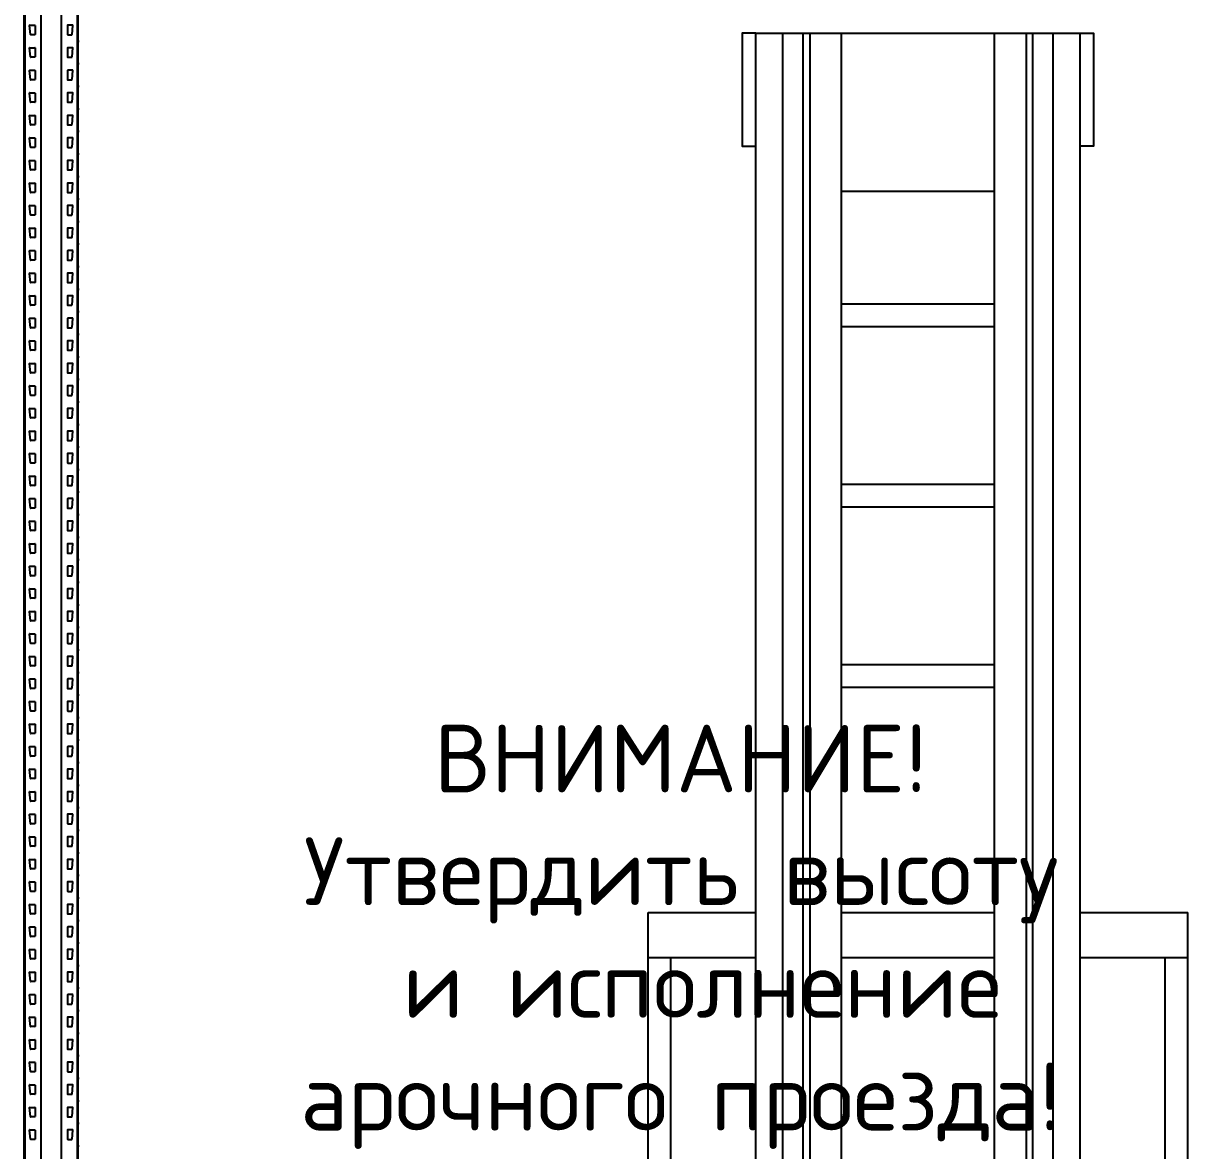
# Model space of a CAD drawing. Header units: millimetres. Extents: x 2140 to 223837, y 2113 to 170313.
# Drawn here: x 204127 to 206711, y 111384 to 113885 of the extents above; entities that cross this region are included whole.
import ezdxf

# ---------------------------------------------------------------- set-up
doc = ezdxf.new("R2010")
doc.units = ezdxf.units.MM
doc.layers.add('2.Стойка', color=7, linetype='Continuous')
doc.layers.add('Сетка def', color=7, linetype='Continuous')
doc.styles.get("Standard").update_dxf_attribs({"font": 'isocpeur.ttf'})

# ---------------------------------------------------------------- blocks, each defined once
blk = doc.blocks.new('*U491')
at = {"layer": '2.Стойка', "color": 0, "linetype": 'ByBlock'}
for p, q in [((-120, 0), (-120, 12200)), ((-118, 0), (-118, 12200)), ((-82.7, 0), (-82.7, 12200)), ((-37.3, 0), (-37.3, 12200)), ((-2, 0), (-2, 12200)), ((0, 0), (0, 12200)), ((-106.1, 4130.5), (-108, 4150.5)), ((-107.5, 4151), (-96.5, 4151)), ((-96, 4150.5), (-96, 4130.5)), ((-24, 4150.5), (-24, 4130.5)), ((-12.5, 4151), (-23.5, 4151)), ((-13.9, 4130.5), (-12, 4150.5)), ((-122, 4115), (-118, 4115)), ((-120, 4120.5), (-118, 4120.5)), ((-120, 4109.5), (-118, 4109.5)), ((-96.5, 4130), (-105.6, 4130)), ((-23.5, 4130), (-14.4, 4130)), ((0, 4120.5), (-2, 4120.5)), ((2, 4115), (-2, 4115)), ((0, 4109.5), (-2, 4109.5)), ((-106.1, 4080.5), (-108, 4100.5)), ((-107.5, 4101), (-96.5, 4101)), ((-96, 4100.5), (-96, 4080.5)), ((-24, 4100.5), (-24, 4080.5)), ((-12.5, 4101), (-23.5, 4101)), ((-13.9, 4080.5), (-12, 4100.5)), ((-122, 4065), (-118, 4065)), ((-120, 4070.5), (-118, 4070.5)), ((-120, 4059.5), (-118, 4059.5)), ((-96.5, 4080), (-105.6, 4080)), ((-23.5, 4080), (-14.4, 4080)), ((0, 4070.5), (-2, 4070.5)), ((2, 4065), (-2, 4065)), ((0, 4059.5), (-2, 4059.5)), ((-106.1, 4030.5), (-108, 4050.5)), ((-107.5, 4051), (-96.5, 4051)), ((-96, 4050.5), (-96, 4030.5)), ((-24, 4050.5), (-24, 4030.5)), ((-12.5, 4051), (-23.5, 4051)), ((-13.9, 4030.5), (-12, 4050.5)), ((-122, 4015), (-118, 4015)), ((-120, 4020.5), (-118, 4020.5)), ((-120, 4009.5), (-118, 4009.5)), ((-96.5, 4030), (-105.6, 4030)), ((-23.5, 4030), (-14.4, 4030)), ((0, 4020.5), (-2, 4020.5)), ((2, 4015), (-2, 4015)), ((0, 4009.5), (-2, 4009.5)), ((-106.1, 3980.5), (-108, 4000.5)), ((-107.5, 4001), (-96.5, 4001)), ((-96.5, 3980), (-105.6, 3980)), ((-96, 4000.5), (-96, 3980.5)), ((-24, 4000.5), (-24, 3980.5)), ((-12.5, 4001), (-23.5, 4001)), ((-23.5, 3980), (-14.4, 3980)), ((-13.9, 3980.5), (-12, 4000.5)), ((-122, 3965), (-118, 3965)), ((-120, 3970.5), (-118, 3970.5)), ((-120, 3959.5), (-118, 3959.5)), ((0, 3970.5), (-2, 3970.5)), ((2, 3965), (-2, 3965)), ((0, 3959.5), (-2, 3959.5)), ((-106.1, 3930.5), (-108, 3950.5)), ((-107.5, 3951), (-96.5, 3951)), ((-96.5, 3930), (-105.6, 3930)), ((-96, 3950.5), (-96, 3930.5)), ((-24, 3950.5), (-24, 3930.5)), ((-12.5, 3951), (-23.5, 3951)), ((-23.5, 3930), (-14.4, 3930)), ((-13.9, 3930.5), (-12, 3950.5)), ((-122, 3915), (-118, 3915)), ((-120, 3920.5), (-118, 3920.5)), ((-120, 3909.5), (-118, 3909.5)), ((0, 3920.5), (-2, 3920.5)), ((2, 3915), (-2, 3915)), ((0, 3909.5), (-2, 3909.5)), ((-106.1, 3880.5), (-108, 3900.5)), ((-107.5, 3901), (-96.5, 3901)), ((-96.5, 3880), (-105.6, 3880)), ((-96, 3900.5), (-96, 3880.5)), ((-24, 3900.5), (-24, 3880.5)), ((-12.5, 3901), (-23.5, 3901)), ((-23.5, 3880), (-14.4, 3880)), ((-13.9, 3880.5), (-12, 3900.5)), ((-122, 3865), (-118, 3865)), ((-120, 3870.5), (-118, 3870.5)), ((-120, 3859.5), (-118, 3859.5)), ((-106.1, 3830.5), (-108, 3850.5)), ((-107.5, 3851), (-96.5, 3851)), ((-96, 3850.5), (-96, 3830.5)), ((-24, 3850.5), (-24, 3830.5)), ((-12.5, 3851), (-23.5, 3851)), ((-13.9, 3830.5), (-12, 3850.5)), ((0, 3870.5), (-2, 3870.5)), ((2, 3865), (-2, 3865)), ((0, 3859.5), (-2, 3859.5)), ((-96.5, 3830), (-105.6, 3830)), ((-23.5, 3830), (-14.4, 3830)), ((-122, 3815), (-118, 3815)), ((-120, 3820.5), (-118, 3820.5)), ((-120, 3809.5), (-118, 3809.5)), ((-106.1, 3780.5), (-108, 3800.5)), ((-107.5, 3801), (-96.5, 3801)), ((-96, 3800.5), (-96, 3780.5)), ((-24, 3800.5), (-24, 3780.5)), ((-12.5, 3801), (-23.5, 3801)), ((-13.9, 3780.5), (-12, 3800.5)), ((0, 3820.5), (-2, 3820.5)), ((2, 3815), (-2, 3815)), ((0, 3809.5), (-2, 3809.5)), ((-96.5, 3780), (-105.6, 3780)), ((-23.5, 3780), (-14.4, 3780)), ((-122, 3765), (-118, 3765)), ((-120, 3770.5), (-118, 3770.5)), ((-120, 3759.5), (-118, 3759.5)), ((-106.1, 3730.5), (-108, 3750.5)), ((-107.5, 3751), (-96.5, 3751)), ((-96, 3750.5), (-96, 3730.5)), ((-24, 3750.5), (-24, 3730.5)), ((-12.5, 3751), (-23.5, 3751)), ((-13.9, 3730.5), (-12, 3750.5)), ((0, 3770.5), (-2, 3770.5)), ((2, 3765), (-2, 3765)), ((0, 3759.5), (-2, 3759.5)), ((-96.5, 3730), (-105.6, 3730)), ((-23.5, 3730), (-14.4, 3730)), ((-122, 3715), (-118, 3715)), ((-120, 3720.5), (-118, 3720.5)), ((-120, 3709.5), (-118, 3709.5)), ((-106.1, 3680.5), (-108, 3700.5)), ((-107.5, 3701), (-96.5, 3701)), ((-96, 3700.5), (-96, 3680.5)), ((-24, 3700.5), (-24, 3680.5)), ((-12.5, 3701), (-23.5, 3701)), ((-13.9, 3680.5), (-12, 3700.5)), ((0, 3720.5), (-2, 3720.5)), ((2, 3715), (-2, 3715)), ((0, 3709.5), (-2, 3709.5)), ((-120, 3670.5), (-118, 3670.5)), ((-96.5, 3680), (-105.6, 3680)), ((-23.5, 3680), (-14.4, 3680)), ((0, 3670.5), (-2, 3670.5)), ((-122, 3665), (-118, 3665)), ((-120, 3659.5), (-118, 3659.5)), ((-106.1, 3630.5), (-108, 3650.5)), ((-107.5, 3651), (-96.5, 3651)), ((-96, 3650.5), (-96, 3630.5)), ((-24, 3650.5), (-24, 3630.5)), ((-12.5, 3651), (-23.5, 3651)), ((-13.9, 3630.5), (-12, 3650.5)), ((2, 3665), (-2, 3665)), ((0, 3659.5), (-2, 3659.5)), ((-120, 3620.5), (-118, 3620.5)), ((-96.5, 3630), (-105.6, 3630)), ((-23.5, 3630), (-14.4, 3630)), ((0, 3620.5), (-2, 3620.5)), ((-122, 3615), (-118, 3615)), ((-120, 3609.5), (-118, 3609.5)), ((-106.1, 3580.5), (-108, 3600.5)), ((-107.5, 3601), (-96.5, 3601)), ((-96, 3600.5), (-96, 3580.5)), ((-24, 3600.5), (-24, 3580.5)), ((-12.5, 3601), (-23.5, 3601)), ((-13.9, 3580.5), (-12, 3600.5)), ((2, 3615), (-2, 3615)), ((0, 3609.5), (-2, 3609.5)), ((-120, 3570.5), (-118, 3570.5)), ((-96.5, 3580), (-105.6, 3580)), ((-23.5, 3580), (-14.4, 3580)), ((0, 3570.5), (-2, 3570.5)), ((-122, 3565), (-118, 3565)), ((-120, 3559.5), (-118, 3559.5)), ((-106.1, 3530.5), (-108, 3550.5)), ((-107.5, 3551), (-96.5, 3551)), ((-96, 3550.5), (-96, 3530.5)), ((-24, 3550.5), (-24, 3530.5)), ((-12.5, 3551), (-23.5, 3551)), ((-13.9, 3530.5), (-12, 3550.5)), ((2, 3565), (-2, 3565)), ((0, 3559.5), (-2, 3559.5)), ((-122, 3515), (-118, 3515)), ((-120, 3520.5), (-118, 3520.5)), ((-96.5, 3530), (-105.6, 3530)), ((-23.5, 3530), (-14.4, 3530)), ((0, 3520.5), (-2, 3520.5)), ((2, 3515), (-2, 3515)), ((-120, 3509.5), (-118, 3509.5)), ((-106.1, 3480.5), (-108, 3500.5)), ((-107.5, 3501), (-96.5, 3501)), ((-96, 3500.5), (-96, 3480.5)), ((-24, 3500.5), (-24, 3480.5)), ((-12.5, 3501), (-23.5, 3501)), ((-13.9, 3480.5), (-12, 3500.5)), ((0, 3509.5), (-2, 3509.5)), ((-122, 3465), (-118, 3465)), ((-120, 3470.5), (-118, 3470.5)), ((-96.5, 3480), (-105.6, 3480)), ((-23.5, 3480), (-14.4, 3480)), ((0, 3470.5), (-2, 3470.5)), ((2, 3465), (-2, 3465)), ((-120, 3459.5), (-118, 3459.5)), ((-106.1, 3430.5), (-108, 3450.5)), ((-107.5, 3451), (-96.5, 3451)), ((-96, 3450.5), (-96, 3430.5)), ((-24, 3450.5), (-24, 3430.5)), ((-12.5, 3451), (-23.5, 3451)), ((-13.9, 3430.5), (-12, 3450.5)), ((0, 3459.5), (-2, 3459.5)), ((-122, 3415), (-118, 3415)), ((-120, 3420.5), (-118, 3420.5)), ((-96.5, 3430), (-105.6, 3430)), ((-23.5, 3430), (-14.4, 3430)), ((0, 3420.5), (-2, 3420.5)), ((2, 3415), (-2, 3415)), ((-120, 3409.5), (-118, 3409.5)), ((-106.1, 3380.5), (-108, 3400.5)), ((-107.5, 3401), (-96.5, 3401)), ((-96, 3400.5), (-96, 3380.5)), ((-24, 3400.5), (-24, 3380.5)), ((-12.5, 3401), (-23.5, 3401)), ((-13.9, 3380.5), (-12, 3400.5)), ((0, 3409.5), (-2, 3409.5)), ((-122, 3365), (-118, 3365)), ((-120, 3370.5), (-118, 3370.5)), ((-120, 3359.5), (-118, 3359.5)), ((-96.5, 3380), (-105.6, 3380)), ((-23.5, 3380), (-14.4, 3380)), ((0, 3370.5), (-2, 3370.5)), ((2, 3365), (-2, 3365)), ((0, 3359.5), (-2, 3359.5)), ((-106.1, 3330.5), (-108, 3350.5)), ((-107.5, 3351), (-96.5, 3351)), ((-96, 3350.5), (-96, 3330.5)), ((-24, 3350.5), (-24, 3330.5)), ((-12.5, 3351), (-23.5, 3351)), ((-13.9, 3330.5), (-12, 3350.5)), ((-122, 3315), (-118, 3315)), ((-120, 3320.5), (-118, 3320.5)), ((-120, 3309.5), (-118, 3309.5)), ((-96.5, 3330), (-105.6, 3330)), ((-23.5, 3330), (-14.4, 3330)), ((0, 3320.5), (-2, 3320.5)), ((2, 3315), (-2, 3315)), ((0, 3309.5), (-2, 3309.5)), ((-106.1, 3280.5), (-108, 3300.5)), ((-107.5, 3301), (-96.5, 3301)), ((-96, 3300.5), (-96, 3280.5)), ((-24, 3300.5), (-24, 3280.5)), ((-12.5, 3301), (-23.5, 3301)), ((-13.9, 3280.5), (-12, 3300.5)), ((-122, 3265), (-118, 3265)), ((-120, 3270.5), (-118, 3270.5)), ((-120, 3259.5), (-118, 3259.5)), ((-96.5, 3280), (-105.6, 3280)), ((-23.5, 3280), (-14.4, 3280)), ((0, 3270.5), (-2, 3270.5)), ((2, 3265), (-2, 3265)), ((0, 3259.5), (-2, 3259.5)), ((-106.1, 3230.5), (-108, 3250.5)), ((-107.5, 3251), (-96.5, 3251)), ((-96.5, 3230), (-105.6, 3230)), ((-96, 3250.5), (-96, 3230.5)), ((-24, 3250.5), (-24, 3230.5)), ((-12.5, 3251), (-23.5, 3251)), ((-23.5, 3230), (-14.4, 3230)), ((-13.9, 3230.5), (-12, 3250.5)), ((-122, 3215), (-118, 3215)), ((-120, 3220.5), (-118, 3220.5)), ((-120, 3209.5), (-118, 3209.5)), ((0, 3220.5), (-2, 3220.5)), ((2, 3215), (-2, 3215)), ((0, 3209.5), (-2, 3209.5)), ((-106.1, 3180.5), (-108, 3200.5)), ((-107.5, 3201), (-96.5, 3201)), ((-96.5, 3180), (-105.6, 3180)), ((-96, 3200.5), (-96, 3180.5)), ((-24, 3200.5), (-24, 3180.5)), ((-12.5, 3201), (-23.5, 3201)), ((-23.5, 3180), (-14.4, 3180)), ((-13.9, 3180.5), (-12, 3200.5)), ((-122, 3165), (-118, 3165)), ((-120, 3170.5), (-118, 3170.5)), ((-120, 3159.5), (-118, 3159.5)), ((0, 3170.5), (-2, 3170.5)), ((2, 3165), (-2, 3165)), ((0, 3159.5), (-2, 3159.5)), ((-106.1, 3130.5), (-108, 3150.5)), ((-107.5, 3151), (-96.5, 3151)), ((-96.5, 3130), (-105.6, 3130)), ((-96, 3150.5), (-96, 3130.5)), ((-24, 3150.5), (-24, 3130.5)), ((-12.5, 3151), (-23.5, 3151)), ((-23.5, 3130), (-14.4, 3130)), ((-13.9, 3130.5), (-12, 3150.5)), ((-122, 3115), (-118, 3115)), ((-120, 3120.5), (-118, 3120.5)), ((-120, 3109.5), (-118, 3109.5)), ((-107.5, 3101), (-96.5, 3101)), ((-12.5, 3101), (-23.5, 3101)), ((0, 3120.5), (-2, 3120.5)), ((2, 3115), (-2, 3115)), ((0, 3109.5), (-2, 3109.5)), ((-106.1, 3080.5), (-108, 3100.5)), ((-96.5, 3080), (-105.6, 3080)), ((-96, 3100.5), (-96, 3080.5)), ((-24, 3100.5), (-24, 3080.5)), ((-23.5, 3080), (-14.4, 3080)), ((-13.9, 3080.5), (-12, 3100.5)), ((-122, 3065), (-118, 3065)), ((-120, 3070.5), (-118, 3070.5)), ((-120, 3059.5), (-118, 3059.5)), ((-106.1, 3030.5), (-108, 3050.5)), ((-107.5, 3051), (-96.5, 3051)), ((-96, 3050.5), (-96, 3030.5)), ((-24, 3050.5), (-24, 3030.5)), ((-12.5, 3051), (-23.5, 3051)), ((-13.9, 3030.5), (-12, 3050.5)), ((0, 3070.5), (-2, 3070.5)), ((2, 3065), (-2, 3065)), ((0, 3059.5), (-2, 3059.5)), ((-96.5, 3030), (-105.6, 3030)), ((-23.5, 3030), (-14.4, 3030)), ((-122, 3015), (-118, 3015)), ((-120, 3020.5), (-118, 3020.5)), ((-120, 3009.5), (-118, 3009.5)), ((-106.1, 2980.5), (-108, 3000.5)), ((-107.5, 3001), (-96.5, 3001)), ((-96, 3000.5), (-96, 2980.5)), ((-24, 3000.5), (-24, 2980.5)), ((-12.5, 3001), (-23.5, 3001)), ((-13.9, 2980.5), (-12, 3000.5)), ((0, 3020.5), (-2, 3020.5)), ((2, 3015), (-2, 3015)), ((0, 3009.5), (-2, 3009.5)), ((-96.5, 2980), (-105.6, 2980)), ((-23.5, 2980), (-14.4, 2980)), ((-122, 2965), (-118, 2965)), ((-120, 2970.5), (-118, 2970.5)), ((-120, 2959.5), (-118, 2959.5)), ((-106.1, 2930.5), (-108, 2950.5)), ((-107.5, 2951), (-96.5, 2951)), ((-96, 2950.5), (-96, 2930.5)), ((-24, 2950.5), (-24, 2930.5)), ((-12.5, 2951), (-23.5, 2951)), ((-13.9, 2930.5), (-12, 2950.5)), ((0, 2970.5), (-2, 2970.5)), ((2, 2965), (-2, 2965)), ((0, 2959.5), (-2, 2959.5)), ((-120, 2920.5), (-118, 2920.5)), ((-96.5, 2930), (-105.6, 2930)), ((-23.5, 2930), (-14.4, 2930)), ((0, 2920.5), (-2, 2920.5)), ((-122, 2915), (-118, 2915)), ((-120, 2909.5), (-118, 2909.5)), ((-106.1, 2880.5), (-108, 2900.5)), ((-107.5, 2901), (-96.5, 2901)), ((-96, 2900.5), (-96, 2880.5)), ((-24, 2900.5), (-24, 2880.5)), ((-12.5, 2901), (-23.5, 2901)), ((-13.9, 2880.5), (-12, 2900.5)), ((2, 2915), (-2, 2915)), ((0, 2909.5), (-2, 2909.5)), ((-120, 2870.5), (-118, 2870.5)), ((-96.5, 2880), (-105.6, 2880)), ((-23.5, 2880), (-14.4, 2880)), ((0, 2870.5), (-2, 2870.5)), ((-122, 2865), (-118, 2865)), ((-120, 2859.5), (-118, 2859.5)), ((-106.1, 2830.5), (-108, 2850.5)), ((-107.5, 2851), (-96.5, 2851)), ((-96, 2850.5), (-96, 2830.5)), ((-24, 2850.5), (-24, 2830.5)), ((-12.5, 2851), (-23.5, 2851)), ((-13.9, 2830.5), (-12, 2850.5)), ((2, 2865), (-2, 2865)), ((0, 2859.5), (-2, 2859.5)), ((-120, 2820.5), (-118, 2820.5)), ((-96.5, 2830), (-105.6, 2830)), ((-23.5, 2830), (-14.4, 2830)), ((0, 2820.5), (-2, 2820.5)), ((-122, 2815), (-118, 2815)), ((-120, 2809.5), (-118, 2809.5)), ((-106.1, 2780.5), (-108, 2800.5)), ((-107.5, 2801), (-96.5, 2801)), ((-96, 2800.5), (-96, 2780.5)), ((-24, 2800.5), (-24, 2780.5)), ((-12.5, 2801), (-23.5, 2801)), ((-13.9, 2780.5), (-12, 2800.5)), ((2, 2815), (-2, 2815)), ((0, 2809.5), (-2, 2809.5)), ((-122, 2765), (-118, 2765)), ((-120, 2770.5), (-118, 2770.5)), ((-96.5, 2780), (-105.6, 2780)), ((-23.5, 2780), (-14.4, 2780)), ((0, 2770.5), (-2, 2770.5)), ((2, 2765), (-2, 2765)), ((-120, 2759.5), (-118, 2759.5)), ((-106.1, 2730.5), (-108, 2750.5)), ((-107.5, 2751), (-96.5, 2751)), ((-96, 2750.5), (-96, 2730.5)), ((-24, 2750.5), (-24, 2730.5)), ((-12.5, 2751), (-23.5, 2751)), ((-13.9, 2730.5), (-12, 2750.5)), ((0, 2759.5), (-2, 2759.5)), ((-122, 2715), (-118, 2715)), ((-120, 2720.5), (-118, 2720.5)), ((-96.5, 2730), (-105.6, 2730)), ((-23.5, 2730), (-14.4, 2730)), ((0, 2720.5), (-2, 2720.5)), ((2, 2715), (-2, 2715)), ((-120, 2709.5), (-118, 2709.5)), ((-106.1, 2680.5), (-108, 2700.5)), ((-107.5, 2701), (-96.5, 2701)), ((-96, 2700.5), (-96, 2680.5)), ((-24, 2700.5), (-24, 2680.5)), ((-12.5, 2701), (-23.5, 2701)), ((-13.9, 2680.5), (-12, 2700.5)), ((0, 2709.5), (-2, 2709.5)), ((-122, 2665), (-118, 2665)), ((-120, 2670.5), (-118, 2670.5)), ((-96.5, 2680), (-105.6, 2680)), ((-23.5, 2680), (-14.4, 2680)), ((0, 2670.5), (-2, 2670.5)), ((2, 2665), (-2, 2665)), ((-120, 2659.5), (-118, 2659.5)), ((-106.1, 2630.5), (-108, 2650.5)), ((-107.5, 2651), (-96.5, 2651)), ((-96, 2650.5), (-96, 2630.5)), ((-24, 2650.5), (-24, 2630.5)), ((-12.5, 2651), (-23.5, 2651)), ((-13.9, 2630.5), (-12, 2650.5)), ((0, 2659.5), (-2, 2659.5)), ((-122, 2615), (-118, 2615)), ((-120, 2620.5), (-118, 2620.5)), ((-96.5, 2630), (-105.6, 2630)), ((-23.5, 2630), (-14.4, 2630)), ((0, 2620.5), (-2, 2620.5)), ((2, 2615), (-2, 2615)), ((-120, 2609.5), (-118, 2609.5)), ((-106.1, 2580.5), (-108, 2600.5)), ((-107.5, 2601), (-96.5, 2601)), ((-96, 2600.5), (-96, 2580.5)), ((-24, 2600.5), (-24, 2580.5)), ((-12.5, 2601), (-23.5, 2601)), ((-13.9, 2580.5), (-12, 2600.5)), ((0, 2609.5), (-2, 2609.5)), ((-122, 2565), (-118, 2565)), ((-120, 2570.5), (-118, 2570.5)), ((-120, 2559.5), (-118, 2559.5)), ((-96.5, 2580), (-105.6, 2580)), ((-23.5, 2580), (-14.4, 2580)), ((0, 2570.5), (-2, 2570.5)), ((2, 2565), (-2, 2565)), ((0, 2559.5), (-2, 2559.5)), ((-106.1, 2530.5), (-108, 2550.5)), ((-107.5, 2551), (-96.5, 2551)), ((-96, 2550.5), (-96, 2530.5)), ((-24, 2550.5), (-24, 2530.5)), ((-12.5, 2551), (-23.5, 2551)), ((-13.9, 2530.5), (-12, 2550.5)), ((-122, 2515), (-118, 2515)), ((-120, 2520.5), (-118, 2520.5)), ((-120, 2509.5), (-118, 2509.5)), ((-96.5, 2530), (-105.6, 2530)), ((-23.5, 2530), (-14.4, 2530)), ((0, 2520.5), (-2, 2520.5)), ((2, 2515), (-2, 2515)), ((0, 2509.5), (-2, 2509.5)), ((-106.1, 2480.5), (-108, 2500.5)), ((-107.5, 2501), (-96.5, 2501)), ((-96, 2500.5), (-96, 2480.5)), ((-24, 2500.5), (-24, 2480.5)), ((-12.5, 2501), (-23.5, 2501)), ((-13.9, 2480.5), (-12, 2500.5)), ((-122, 2465), (-118, 2465)), ((-120, 2470.5), (-118, 2470.5)), ((-120, 2459.5), (-118, 2459.5)), ((-96.5, 2480), (-105.6, 2480)), ((-23.5, 2480), (-14.4, 2480)), ((0, 2470.5), (-2, 2470.5)), ((2, 2465), (-2, 2465)), ((0, 2459.5), (-2, 2459.5)), ((-106.1, 2430.5), (-108, 2450.5)), ((-107.5, 2451), (-96.5, 2451)), ((-96.5, 2430), (-105.6, 2430)), ((-96, 2450.5), (-96, 2430.5)), ((-24, 2450.5), (-24, 2430.5)), ((-12.5, 2451), (-23.5, 2451)), ((-23.5, 2430), (-14.4, 2430)), ((-13.9, 2430.5), (-12, 2450.5)), ((-122, 2415), (-118, 2415)), ((-120, 2420.5), (-118, 2420.5)), ((-120, 2409.5), (-118, 2409.5)), ((0, 2420.5), (-2, 2420.5)), ((2, 2415), (-2, 2415)), ((0, 2409.5), (-2, 2409.5)), ((-106.1, 2380.5), (-108, 2400.5)), ((-107.5, 2401), (-96.5, 2401)), ((-96.5, 2380), (-105.6, 2380)), ((-96, 2400.5), (-96, 2380.5)), ((-24, 2400.5), (-24, 2380.5)), ((-12.5, 2401), (-23.5, 2401)), ((-23.5, 2380), (-14.4, 2380)), ((-13.9, 2380.5), (-12, 2400.5)), ((-122, 2365), (-118, 2365)), ((-120, 2370.5), (-118, 2370.5)), ((-120, 2359.5), (-118, 2359.5)), ((0, 2370.5), (-2, 2370.5)), ((2, 2365), (-2, 2365)), ((0, 2359.5), (-2, 2359.5)), ((-106.1, 2330.5), (-108, 2350.5)), ((-107.5, 2351), (-96.5, 2351)), ((-96.5, 2330), (-105.6, 2330)), ((-96, 2350.5), (-96, 2330.5)), ((-24, 2350.5), (-24, 2330.5)), ((-12.5, 2351), (-23.5, 2351)), ((-23.5, 2330), (-14.4, 2330)), ((-13.9, 2330.5), (-12, 2350.5)), ((-122, 2315), (-118, 2315)), ((-120, 2320.5), (-118, 2320.5)), ((-120, 2309.5), (-118, 2309.5)), ((-106.1, 2280.5), (-108, 2300.5)), ((-107.5, 2301), (-96.5, 2301)), ((-96, 2300.5), (-96, 2280.5)), ((-24, 2300.5), (-24, 2280.5)), ((-12.5, 2301), (-23.5, 2301)), ((-13.9, 2280.5), (-12, 2300.5)), ((0, 2320.5), (-2, 2320.5)), ((2, 2315), (-2, 2315)), ((0, 2309.5), (-2, 2309.5)), ((-96.5, 2280), (-105.6, 2280)), ((-23.5, 2280), (-14.4, 2280)), ((-122, 2265), (-118, 2265)), ((-120, 2270.5), (-118, 2270.5)), ((-120, 2259.5), (-118, 2259.5)), ((-106.1, 2230.5), (-108, 2250.5)), ((-107.5, 2251), (-96.5, 2251)), ((-96, 2250.5), (-96, 2230.5)), ((-24, 2250.5), (-24, 2230.5)), ((-12.5, 2251), (-23.5, 2251)), ((-13.9, 2230.5), (-12, 2250.5)), ((0, 2270.5), (-2, 2270.5)), ((2, 2265), (-2, 2265)), ((0, 2259.5), (-2, 2259.5)), ((-96.5, 2230), (-105.6, 2230)), ((-23.5, 2230), (-14.4, 2230)), ((-122, 2215), (-118, 2215)), ((-120, 2220.5), (-118, 2220.5)), ((-120, 2209.5), (-118, 2209.5)), ((-106.1, 2180.5), (-108, 2200.5)), ((-107.5, 2201), (-96.5, 2201)), ((-96, 2200.5), (-96, 2180.5)), ((-24, 2200.5), (-24, 2180.5)), ((-12.5, 2201), (-23.5, 2201)), ((-13.9, 2180.5), (-12, 2200.5)), ((0, 2220.5), (-2, 2220.5)), ((2, 2215), (-2, 2215)), ((0, 2209.5), (-2, 2209.5)), ((-120, 2170.5), (-118, 2170.5)), ((-96.5, 2180), (-105.6, 2180)), ((-23.5, 2180), (-14.4, 2180)), ((0, 2170.5), (-2, 2170.5)), ((-122, 2165), (-118, 2165)), ((-120, 2159.5), (-118, 2159.5)), ((-106.1, 2130.5), (-108, 2150.5)), ((-107.5, 2151), (-96.5, 2151)), ((-96, 2150.5), (-96, 2130.5)), ((-24, 2150.5), (-24, 2130.5)), ((-12.5, 2151), (-23.5, 2151)), ((-13.9, 2130.5), (-12, 2150.5)), ((2, 2165), (-2, 2165)), ((0, 2159.5), (-2, 2159.5)), ((-120, 2120.5), (-118, 2120.5)), ((-96.5, 2130), (-105.6, 2130)), ((-23.5, 2130), (-14.4, 2130)), ((0, 2120.5), (-2, 2120.5)), ((-122, 2115), (-118, 2115)), ((-120, 2109.5), (-118, 2109.5)), ((-106.1, 2080.5), (-108, 2100.5)), ((-107.5, 2101), (-96.5, 2101)), ((-96, 2100.5), (-96, 2080.5)), ((-24, 2100.5), (-24, 2080.5)), ((-12.5, 2101), (-23.5, 2101)), ((-13.9, 2080.5), (-12, 2100.5)), ((2, 2115), (-2, 2115)), ((0, 2109.5), (-2, 2109.5)), ((-120, 2070.5), (-118, 2070.5)), ((-96.5, 2080), (-105.6, 2080)), ((-23.5, 2080), (-14.4, 2080)), ((0, 2070.5), (-2, 2070.5)), ((-122, 2065), (-118, 2065)), ((-120, 2059.5), (-118, 2059.5)), ((-106.1, 2030.5), (-108, 2050.5)), ((-107.5, 2051), (-96.5, 2051)), ((-96, 2050.5), (-96, 2030.5)), ((-24, 2050.5), (-24, 2030.5)), ((-12.5, 2051), (-23.5, 2051)), ((-13.9, 2030.5), (-12, 2050.5)), ((2, 2065), (-2, 2065)), ((0, 2059.5), (-2, 2059.5)), ((-120, 2020.5), (-118, 2020.5)), ((-96.5, 2030), (-105.6, 2030)), ((-23.5, 2030), (-14.4, 2030)), ((0, 2020.5), (-2, 2020.5)), ((-122, 2015), (-118, 2015)), ((-120, 2009.5), (-118, 2009.5)), ((-106.1, 1980.5), (-108, 2000.5)), ((-107.5, 2001), (-96.5, 2001)), ((-96, 2000.5), (-96, 1980.5)), ((-24, 2000.5), (-24, 1980.5)), ((-12.5, 2001), (-23.5, 2001)), ((-13.9, 1980.5), (-12, 2000.5)), ((2, 2015), (-2, 2015)), ((0, 2009.5), (-2, 2009.5)), ((-122, 1965), (-118, 1965)), ((-120, 1970.5), (-118, 1970.5)), ((-96.5, 1980), (-105.6, 1980)), ((-23.5, 1980), (-14.4, 1980)), ((0, 1970.5), (-2, 1970.5)), ((2, 1965), (-2, 1965)), ((-120, 1959.5), (-118, 1959.5)), ((-106.1, 1930.5), (-108, 1950.5)), ((-107.5, 1951), (-96.5, 1951)), ((-96, 1950.5), (-96, 1930.5)), ((-24, 1950.5), (-24, 1930.5)), ((-12.5, 1951), (-23.5, 1951)), ((-13.9, 1930.5), (-12, 1950.5)), ((0, 1959.5), (-2, 1959.5)), ((-122, 1915), (-118, 1915)), ((-120, 1920.5), (-118, 1920.5)), ((-96.5, 1930), (-105.6, 1930)), ((-23.5, 1930), (-14.4, 1930)), ((0, 1920.5), (-2, 1920.5)), ((2, 1915), (-2, 1915)), ((-120, 1909.5), (-118, 1909.5)), ((-106.1, 1880.5), (-108, 1900.5)), ((-107.5, 1901), (-96.5, 1901)), ((-96, 1900.5), (-96, 1880.5)), ((-24, 1900.5), (-24, 1880.5)), ((-12.5, 1901), (-23.5, 1901)), ((-13.9, 1880.5), (-12, 1900.5)), ((0, 1909.5), (-2, 1909.5)), ((-122, 1865), (-118, 1865)), ((-120, 1870.5), (-118, 1870.5)), ((-96.5, 1880), (-105.6, 1880)), ((-23.5, 1880), (-14.4, 1880)), ((0, 1870.5), (-2, 1870.5)), ((2, 1865), (-2, 1865)), ((-120, 1859.5), (-118, 1859.5)), ((-106.1, 1830.5), (-108, 1850.5)), ((-107.5, 1851), (-96.5, 1851)), ((-96, 1850.5), (-96, 1830.5)), ((-24, 1850.5), (-24, 1830.5)), ((-12.5, 1851), (-23.5, 1851)), ((-13.9, 1830.5), (-12, 1850.5)), ((0, 1859.5), (-2, 1859.5)), ((-122, 1815), (-118, 1815)), ((-120, 1820.5), (-118, 1820.5)), ((-120, 1809.5), (-118, 1809.5)), ((-96.5, 1830), (-105.6, 1830)), ((-23.5, 1830), (-14.4, 1830)), ((0, 1820.5), (-2, 1820.5)), ((2, 1815), (-2, 1815)), ((0, 1809.5), (-2, 1809.5)), ((-106.1, 1780.5), (-108, 1800.5)), ((-107.5, 1801), (-96.5, 1801)), ((-96, 1800.5), (-96, 1780.5)), ((-24, 1800.5), (-24, 1780.5)), ((-12.5, 1801), (-23.5, 1801)), ((-13.9, 1780.5), (-12, 1800.5)), ((-122, 1765), (-118, 1765)), ((-120, 1770.5), (-118, 1770.5)), ((-120, 1759.5), (-118, 1759.5)), ((-96.5, 1780), (-105.6, 1780)), ((-23.5, 1780), (-14.4, 1780)), ((0, 1770.5), (-2, 1770.5)), ((2, 1765), (-2, 1765)), ((0, 1759.5), (-2, 1759.5)), ((-106.1, 1730.5), (-108, 1750.5)), ((-107.5, 1751), (-96.5, 1751)), ((-96, 1750.5), (-96, 1730.5)), ((-24, 1750.5), (-24, 1730.5)), ((-12.5, 1751), (-23.5, 1751)), ((-13.9, 1730.5), (-12, 1750.5)), ((-122, 1715), (-118, 1715)), ((-120, 1720.5), (-118, 1720.5)), ((-120, 1709.5), (-118, 1709.5)), ((-96.5, 1730), (-105.6, 1730)), ((-23.5, 1730), (-14.4, 1730)), ((0, 1720.5), (-2, 1720.5)), ((2, 1715), (-2, 1715)), ((0, 1709.5), (-2, 1709.5)), ((-106.1, 1680.5), (-108, 1700.5)), ((-107.5, 1701), (-96.5, 1701)), ((-96.5, 1680), (-105.6, 1680)), ((-96, 1700.5), (-96, 1680.5)), ((-24, 1700.5), (-24, 1680.5)), ((-12.5, 1701), (-23.5, 1701)), ((-23.5, 1680), (-14.4, 1680)), ((-13.9, 1680.5), (-12, 1700.5)), ((-122, 1665), (-118, 1665)), ((-120, 1670.5), (-118, 1670.5)), ((-120, 1659.5), (-118, 1659.5)), ((0, 1670.5), (-2, 1670.5)), ((2, 1665), (-2, 1665)), ((0, 1659.5), (-2, 1659.5))]:
    blk.add_line(p, q, dxfattribs=at)
for centre, start, end in [((-107.5, 4150.5), 90, 185.4403), ((-96.5, 4150.5), 0, 90), ((-23.5, 4150.5), 90, 180), ((-12.5, 4150.5), 354.5597, 90), ((-105.6, 4130.5), 185.4403, 270), ((-96.5, 4130.5), 270, 0), ((-23.5, 4130.5), 180, 270), ((-14.4, 4130.5), 270, 354.5597), ((-107.5, 4100.5), 90, 185.4403), ((-96.5, 4100.5), 0, 90), ((-23.5, 4100.5), 90, 180), ((-12.5, 4100.5), 354.5597, 90), ((-105.6, 4080.5), 185.4403, 270), ((-96.5, 4080.5), 270, 0), ((-23.5, 4080.5), 180, 270), ((-14.4, 4080.5), 270, 354.5597), ((-107.5, 4050.5), 90, 185.4403), ((-96.5, 4050.5), 0, 90), ((-23.5, 4050.5), 90, 180), ((-12.5, 4050.5), 354.5597, 90), ((-105.6, 4030.5), 185.4403, 270), ((-96.5, 4030.5), 270, 0), ((-23.5, 4030.5), 180, 270), ((-14.4, 4030.5), 270, 354.5597), ((-107.5, 4000.5), 90, 185.4403), ((-105.6, 3980.5), 185.4403, 270), ((-96.5, 4000.5), 0, 90), ((-96.5, 3980.5), 270, 0), ((-23.5, 4000.5), 90, 180), ((-23.5, 3980.5), 180, 270), ((-14.4, 3980.5), 270, 354.5597), ((-12.5, 4000.5), 354.5597, 90), ((-107.5, 3950.5), 90, 185.4403), ((-105.6, 3930.5), 185.4403, 270), ((-96.5, 3950.5), 0, 90), ((-96.5, 3930.5), 270, 0), ((-23.5, 3950.5), 90, 180), ((-23.5, 3930.5), 180, 270), ((-14.4, 3930.5), 270, 354.5597), ((-12.5, 3950.5), 354.5597, 90), ((-107.5, 3900.5), 90, 185.4403), ((-105.6, 3880.5), 185.4403, 270), ((-96.5, 3900.5), 0, 90), ((-96.5, 3880.5), 270, 0), ((-23.5, 3900.5), 90, 180), ((-23.5, 3880.5), 180, 270), ((-14.4, 3880.5), 270, 354.5597), ((-12.5, 3900.5), 354.5597, 90), ((-107.5, 3850.5), 90, 185.4403), ((-96.5, 3850.5), 0, 90), ((-23.5, 3850.5), 90, 180), ((-12.5, 3850.5), 354.5597, 90), ((-105.6, 3830.5), 185.4403, 270), ((-96.5, 3830.5), 270, 0), ((-23.5, 3830.5), 180, 270), ((-14.4, 3830.5), 270, 354.5597), ((-107.5, 3800.5), 90, 185.4403), ((-96.5, 3800.5), 0, 90), ((-23.5, 3800.5), 90, 180), ((-12.5, 3800.5), 354.5597, 90), ((-105.6, 3780.5), 185.4403, 270), ((-96.5, 3780.5), 270, 0), ((-23.5, 3780.5), 180, 270), ((-14.4, 3780.5), 270, 354.5597), ((-107.5, 3750.5), 90, 185.4403), ((-96.5, 3750.5), 0, 90), ((-23.5, 3750.5), 90, 180), ((-12.5, 3750.5), 354.5597, 90), ((-105.6, 3730.5), 185.4403, 270), ((-96.5, 3730.5), 270, 0), ((-23.5, 3730.5), 180, 270), ((-14.4, 3730.5), 270, 354.5597), ((-107.5, 3700.5), 90, 185.4403), ((-96.5, 3700.5), 0, 90), ((-23.5, 3700.5), 90, 180), ((-12.5, 3700.5), 354.5597, 90), ((-105.6, 3680.5), 185.4403, 270), ((-96.5, 3680.5), 270, 0), ((-23.5, 3680.5), 180, 270), ((-14.4, 3680.5), 270, 354.5597), ((-107.5, 3650.5), 90, 185.4403), ((-96.5, 3650.5), 0, 90), ((-23.5, 3650.5), 90, 180), ((-12.5, 3650.5), 354.5597, 90), ((-105.6, 3630.5), 185.4403, 270), ((-96.5, 3630.5), 270, 0), ((-23.5, 3630.5), 180, 270), ((-14.4, 3630.5), 270, 354.5597), ((-107.5, 3600.5), 90, 185.4403), ((-96.5, 3600.5), 0, 90), ((-23.5, 3600.5), 90, 180), ((-12.5, 3600.5), 354.5597, 90), ((-105.6, 3580.5), 185.4403, 270), ((-96.5, 3580.5), 270, 0), ((-23.5, 3580.5), 180, 270), ((-14.4, 3580.5), 270, 354.5597), ((-107.5, 3550.5), 90, 185.4403), ((-96.5, 3550.5), 0, 90), ((-23.5, 3550.5), 90, 180), ((-12.5, 3550.5), 354.5597, 90), ((-105.6, 3530.5), 185.4403, 270), ((-96.5, 3530.5), 270, 0), ((-23.5, 3530.5), 180, 270), ((-14.4, 3530.5), 270, 354.5597), ((-107.5, 3500.5), 90, 185.4403), ((-96.5, 3500.5), 0, 90), ((-23.5, 3500.5), 90, 180), ((-12.5, 3500.5), 354.5597, 90), ((-105.6, 3480.5), 185.4403, 270), ((-96.5, 3480.5), 270, 0), ((-23.5, 3480.5), 180, 270), ((-14.4, 3480.5), 270, 354.5597), ((-107.5, 3450.5), 90, 185.4403), ((-96.5, 3450.5), 0, 90), ((-23.5, 3450.5), 90, 180), ((-12.5, 3450.5), 354.5597, 90), ((-105.6, 3430.5), 185.4403, 270), ((-96.5, 3430.5), 270, 0), ((-23.5, 3430.5), 180, 270), ((-14.4, 3430.5), 270, 354.5597), ((-107.5, 3400.5), 90, 185.4403), ((-96.5, 3400.5), 0, 90), ((-23.5, 3400.5), 90, 180), ((-12.5, 3400.5), 354.5597, 90), ((-105.6, 3380.5), 185.4403, 270), ((-96.5, 3380.5), 270, 0), ((-23.5, 3380.5), 180, 270), ((-14.4, 3380.5), 270, 354.5597), ((-107.5, 3350.5), 90, 185.4403), ((-96.5, 3350.5), 0, 90), ((-23.5, 3350.5), 90, 180), ((-12.5, 3350.5), 354.5597, 90), ((-105.6, 3330.5), 185.4403, 270), ((-96.5, 3330.5), 270, 0), ((-23.5, 3330.5), 180, 270), ((-14.4, 3330.5), 270, 354.5597), ((-107.5, 3300.5), 90, 185.4403), ((-96.5, 3300.5), 0, 90), ((-23.5, 3300.5), 90, 180), ((-12.5, 3300.5), 354.5597, 90), ((-105.6, 3280.5), 185.4403, 270), ((-96.5, 3280.5), 270, 0), ((-23.5, 3280.5), 180, 270), ((-14.4, 3280.5), 270, 354.5597), ((-107.5, 3250.5), 90, 185.4403), ((-105.6, 3230.5), 185.4403, 270), ((-96.5, 3250.5), 0, 90), ((-96.5, 3230.5), 270, 0), ((-23.5, 3250.5), 90, 180), ((-23.5, 3230.5), 180, 270), ((-14.4, 3230.5), 270, 354.5597), ((-12.5, 3250.5), 354.5597, 90), ((-107.5, 3200.5), 90, 185.4403), ((-105.6, 3180.5), 185.4403, 270), ((-96.5, 3200.5), 0, 90), ((-96.5, 3180.5), 270, 0), ((-23.5, 3200.5), 90, 180), ((-23.5, 3180.5), 180, 270), ((-14.4, 3180.5), 270, 354.5597), ((-12.5, 3200.5), 354.5597, 90), ((-107.5, 3150.5), 90, 185.4403), ((-105.6, 3130.5), 185.4403, 270), ((-96.5, 3150.5), 0, 90), ((-96.5, 3130.5), 270, 0), ((-23.5, 3150.5), 90, 180), ((-23.5, 3130.5), 180, 270), ((-14.4, 3130.5), 270, 354.5597), ((-12.5, 3150.5), 354.5597, 90), ((-107.5, 3100.5), 90, 185.4403), ((-96.5, 3100.5), 0, 90), ((-23.5, 3100.5), 90, 180), ((-12.5, 3100.5), 354.5597, 90), ((-105.6, 3080.5), 185.4403, 270), ((-96.5, 3080.5), 270, 0), ((-23.5, 3080.5), 180, 270), ((-14.4, 3080.5), 270, 354.5597), ((-107.5, 3050.5), 90, 185.4403), ((-96.5, 3050.5), 0, 90), ((-23.5, 3050.5), 90, 180), ((-12.5, 3050.5), 354.5597, 90), ((-105.6, 3030.5), 185.4403, 270), ((-96.5, 3030.5), 270, 0), ((-23.5, 3030.5), 180, 270), ((-14.4, 3030.5), 270, 354.5597), ((-107.5, 3000.5), 90, 185.4403), ((-96.5, 3000.5), 0, 90), ((-23.5, 3000.5), 90, 180), ((-12.5, 3000.5), 354.5597, 90), ((-105.6, 2980.5), 185.4403, 270), ((-96.5, 2980.5), 270, 0), ((-23.5, 2980.5), 180, 270), ((-14.4, 2980.5), 270, 354.5597), ((-107.5, 2950.5), 90, 185.4403), ((-96.5, 2950.5), 0, 90), ((-23.5, 2950.5), 90, 180), ((-12.5, 2950.5), 354.5597, 90), ((-105.6, 2930.5), 185.4403, 270), ((-96.5, 2930.5), 270, 0), ((-23.5, 2930.5), 180, 270), ((-14.4, 2930.5), 270, 354.5597), ((-107.5, 2900.5), 90, 185.4403), ((-96.5, 2900.5), 0, 90), ((-23.5, 2900.5), 90, 180), ((-12.5, 2900.5), 354.5597, 90), ((-105.6, 2880.5), 185.4403, 270), ((-96.5, 2880.5), 270, 0), ((-23.5, 2880.5), 180, 270), ((-14.4, 2880.5), 270, 354.5597), ((-107.5, 2850.5), 90, 185.4403), ((-96.5, 2850.5), 0, 90), ((-23.5, 2850.5), 90, 180), ((-12.5, 2850.5), 354.5597, 90), ((-105.6, 2830.5), 185.4403, 270), ((-96.5, 2830.5), 270, 0), ((-23.5, 2830.5), 180, 270), ((-14.4, 2830.5), 270, 354.5597), ((-107.5, 2800.5), 90, 185.4403), ((-96.5, 2800.5), 0, 90), ((-23.5, 2800.5), 90, 180), ((-12.5, 2800.5), 354.5597, 90), ((-105.6, 2780.5), 185.4403, 270), ((-96.5, 2780.5), 270, 0), ((-23.5, 2780.5), 180, 270), ((-14.4, 2780.5), 270, 354.5597), ((-107.5, 2750.5), 90, 185.4403), ((-96.5, 2750.5), 0, 90), ((-23.5, 2750.5), 90, 180), ((-12.5, 2750.5), 354.5597, 90), ((-105.6, 2730.5), 185.4403, 270), ((-96.5, 2730.5), 270, 0), ((-23.5, 2730.5), 180, 270), ((-14.4, 2730.5), 270, 354.5597), ((-107.5, 2700.5), 90, 185.4403), ((-96.5, 2700.5), 0, 90), ((-23.5, 2700.5), 90, 180), ((-12.5, 2700.5), 354.5597, 90), ((-105.6, 2680.5), 185.4403, 270), ((-96.5, 2680.5), 270, 0), ((-23.5, 2680.5), 180, 270), ((-14.4, 2680.5), 270, 354.5597), ((-107.5, 2650.5), 90, 185.4403), ((-96.5, 2650.5), 0, 90), ((-23.5, 2650.5), 90, 180), ((-12.5, 2650.5), 354.5597, 90), ((-105.6, 2630.5), 185.4403, 270), ((-96.5, 2630.5), 270, 0), ((-23.5, 2630.5), 180, 270), ((-14.4, 2630.5), 270, 354.5597), ((-107.5, 2600.5), 90, 185.4403), ((-96.5, 2600.5), 0, 90), ((-23.5, 2600.5), 90, 180), ((-12.5, 2600.5), 354.5597, 90), ((-105.6, 2580.5), 185.4403, 270), ((-96.5, 2580.5), 270, 0), ((-23.5, 2580.5), 180, 270), ((-14.4, 2580.5), 270, 354.5597), ((-107.5, 2550.5), 90, 185.4403), ((-96.5, 2550.5), 0, 90), ((-23.5, 2550.5), 90, 180), ((-12.5, 2550.5), 354.5597, 90), ((-105.6, 2530.5), 185.4403, 270), ((-96.5, 2530.5), 270, 0), ((-23.5, 2530.5), 180, 270), ((-14.4, 2530.5), 270, 354.5597), ((-107.5, 2500.5), 90, 185.4403), ((-96.5, 2500.5), 0, 90), ((-96.5, 2480.5), 270, 0), ((-23.5, 2500.5), 90, 180), ((-23.5, 2480.5), 180, 270), ((-12.5, 2500.5), 354.5597, 90), ((-105.6, 2480.5), 185.4403, 270), ((-14.4, 2480.5), 270, 354.5597), ((-107.5, 2450.5), 90, 185.4403), ((-105.6, 2430.5), 185.4403, 270), ((-96.5, 2450.5), 0, 90), ((-96.5, 2430.5), 270, 0), ((-23.5, 2450.5), 90, 180), ((-23.5, 2430.5), 180, 270), ((-14.4, 2430.5), 270, 354.5597), ((-12.5, 2450.5), 354.5597, 90), ((-107.5, 2400.5), 90, 185.4403), ((-105.6, 2380.5), 185.4403, 270), ((-96.5, 2400.5), 0, 90), ((-96.5, 2380.5), 270, 0), ((-23.5, 2400.5), 90, 180), ((-23.5, 2380.5), 180, 270), ((-14.4, 2380.5), 270, 354.5597), ((-12.5, 2400.5), 354.5597, 90), ((-107.5, 2350.5), 90, 185.4403), ((-105.6, 2330.5), 185.4403, 270), ((-96.5, 2350.5), 0, 90), ((-96.5, 2330.5), 270, 0), ((-23.5, 2350.5), 90, 180), ((-23.5, 2330.5), 180, 270), ((-14.4, 2330.5), 270, 354.5597), ((-12.5, 2350.5), 354.5597, 90), ((-107.5, 2300.5), 90, 185.4403), ((-96.5, 2300.5), 0, 90), ((-23.5, 2300.5), 90, 180), ((-12.5, 2300.5), 354.5597, 90), ((-105.6, 2280.5), 185.4403, 270), ((-96.5, 2280.5), 270, 0), ((-23.5, 2280.5), 180, 270), ((-14.4, 2280.5), 270, 354.5597), ((-107.5, 2250.5), 90, 185.4403), ((-96.5, 2250.5), 0, 90), ((-23.5, 2250.5), 90, 180), ((-12.5, 2250.5), 354.5597, 90), ((-105.6, 2230.5), 185.4403, 270), ((-96.5, 2230.5), 270, 0), ((-23.5, 2230.5), 180, 270), ((-14.4, 2230.5), 270, 354.5597), ((-107.5, 2200.5), 90, 185.4403), ((-96.5, 2200.5), 0, 90), ((-23.5, 2200.5), 90, 180), ((-12.5, 2200.5), 354.5597, 90), ((-105.6, 2180.5), 185.4403, 270), ((-96.5, 2180.5), 270, 0), ((-23.5, 2180.5), 180, 270), ((-14.4, 2180.5), 270, 354.5597), ((-107.5, 2150.5), 90, 185.4403), ((-96.5, 2150.5), 0, 90), ((-23.5, 2150.5), 90, 180), ((-12.5, 2150.5), 354.5597, 90), ((-105.6, 2130.5), 185.4403, 270), ((-96.5, 2130.5), 270, 0), ((-23.5, 2130.5), 180, 270), ((-14.4, 2130.5), 270, 354.5597), ((-107.5, 2100.5), 90, 185.4403), ((-96.5, 2100.5), 0, 90), ((-23.5, 2100.5), 90, 180), ((-12.5, 2100.5), 354.5597, 90), ((-105.6, 2080.5), 185.4403, 270), ((-96.5, 2080.5), 270, 0), ((-23.5, 2080.5), 180, 270), ((-14.4, 2080.5), 270, 354.5597), ((-107.5, 2050.5), 90, 185.4403), ((-96.5, 2050.5), 0, 90), ((-23.5, 2050.5), 90, 180), ((-12.5, 2050.5), 354.5597, 90), ((-105.6, 2030.5), 185.4403, 270), ((-96.5, 2030.5), 270, 0), ((-23.5, 2030.5), 180, 270), ((-14.4, 2030.5), 270, 354.5597), ((-107.5, 2000.5), 90, 185.4403), ((-96.5, 2000.5), 0, 90), ((-23.5, 2000.5), 90, 180), ((-12.5, 2000.5), 354.5597, 90), ((-105.6, 1980.5), 185.4403, 270), ((-96.5, 1980.5), 270, 0), ((-23.5, 1980.5), 180, 270), ((-14.4, 1980.5), 270, 354.5597), ((-107.5, 1950.5), 90, 185.4403), ((-96.5, 1950.5), 0, 90), ((-23.5, 1950.5), 90, 180), ((-12.5, 1950.5), 354.5597, 90), ((-105.6, 1930.5), 185.4403, 270), ((-96.5, 1930.5), 270, 0), ((-23.5, 1930.5), 180, 270), ((-14.4, 1930.5), 270, 354.5597), ((-107.5, 1900.5), 90, 185.4403), ((-96.5, 1900.5), 0, 90), ((-23.5, 1900.5), 90, 180), ((-12.5, 1900.5), 354.5597, 90), ((-105.6, 1880.5), 185.4403, 270), ((-96.5, 1880.5), 270, 0), ((-23.5, 1880.5), 180, 270), ((-14.4, 1880.5), 270, 354.5597), ((-107.5, 1850.5), 90, 185.4403), ((-96.5, 1850.5), 0, 90), ((-23.5, 1850.5), 90, 180), ((-12.5, 1850.5), 354.5597, 90), ((-105.6, 1830.5), 185.4403, 270), ((-96.5, 1830.5), 270, 0), ((-23.5, 1830.5), 180, 270), ((-14.4, 1830.5), 270, 354.5597), ((-107.5, 1800.5), 90, 185.4403), ((-96.5, 1800.5), 0, 90), ((-23.5, 1800.5), 90, 180), ((-12.5, 1800.5), 354.5597, 90), ((-105.6, 1780.5), 185.4403, 270), ((-96.5, 1780.5), 270, 0), ((-23.5, 1780.5), 180, 270), ((-14.4, 1780.5), 270, 354.5597), ((-107.5, 1750.5), 90, 185.4403), ((-96.5, 1750.5), 0, 90), ((-23.5, 1750.5), 90, 180), ((-12.5, 1750.5), 354.5597, 90), ((-105.6, 1730.5), 185.4403, 270), ((-96.5, 1730.5), 270, 0), ((-23.5, 1730.5), 180, 270), ((-14.4, 1730.5), 270, 354.5597), ((-107.5, 1700.5), 90, 185.4403), ((-105.6, 1680.5), 185.4403, 270), ((-96.5, 1700.5), 0, 90), ((-96.5, 1680.5), 270, 0), ((-23.5, 1700.5), 90, 180), ((-23.5, 1680.5), 180, 270), ((-14.4, 1680.5), 270, 354.5597), ((-12.5, 1700.5), 354.5597, 90)]:
    blk.add_arc(centre, 0.5, start, end, dxfattribs=at)
blk = doc.blocks.new('Рич')
at = {"color": 0, "linetype": 'ByBlock'}
for p, q in [((215.9, 4140), (405.9, 4140)), ((215.9, 1130.8), (215.9, 4140)), ((275.9, 1130.8), (275.9, 4140)), ((320.9, 1130.8), (320.9, 4140)), ((335.9, 4140), (335.9, 1130.8)), ((405.9, 1130.8), (405.9, 4140)), ((405.9, 4140), (745.6, 4140)), ((745.6, 1130.8), (745.6, 4140)), ((745.6, 4140), (935.6, 4140)), ((815.6, 4140), (815.6, 1130.8)), ((830.6, 1130.8), (830.6, 4140)), ((875.6, 1130.8), (875.6, 4140)), ((935.6, 1130.8), (935.6, 4140)), ((405.9, 3790), (745.6, 3790)), ((405.9, 3540), (745.6, 3540)), ((405.9, 3490), (745.6, 3490)), ((405.9, 3140), (745.6, 3140)), ((405.9, 3090), (745.6, 3090)), ((405.9, 2740), (745.6, 2740)), ((405.9, 2690), (745.6, 2690)), ((-22.9, 1298.2), (-22.9, 2190)), ((-22.9, 2190), (215.9, 2190)), ((405.9, 2190), (745.6, 2190)), ((935.6, 2190), (1174.4, 2190)), ((1174.4, 1298.2), (1174.4, 2190)), ((-22.9, 2090), (215.9, 2090)), ((27.1, 1298.2), (27.1, 2090)), ((405.9, 2090), (745.6, 2090)), ((935.6, 2090), (1174.4, 2090)), ((1124.4, 1298.2), (1124.4, 2090))]:
    blk.add_line(p, q, dxfattribs=at)
for points in [[(215.9, 4140), (185.9, 4140), (185.9, 3890), (215.9, 3890)], [(935.6, 4140), (965.6, 4140), (965.6, 3890), (935.6, 3890)]]:
    blk.add_lwpolyline(points, close=True, dxfattribs=at)

msp = doc.modelspace()

# ---------------------------------------------------------------- block references
at = {"color": 9, "linetype": 'ByBlock', "true_color": 0xc7c8ca}
msp.add_blockref('Рич', (205536.2, 109722.5), dxfattribs=at)
at = {"layer": '2.Стойка', "color": 0}
msp.add_blockref('*U491', (204248.8, 109729.5), dxfattribs=at)

# ---------------------------------------------------------------- texts
at = {"layer": 'Сетка def', "color": 1, "insert": (205585.3, 111858.7), "char_height": 150, "width": 2709.892, "attachment_point": 5}
msp.add_mtext('{\\fISOCPEUR|b1|i0|c204|p34;ВНИМАНИЕ!\\P}Утвердить высоту\\P и исполнение \\Pарочного проезда!', dxfattribs=at)

doc.saveas('drawing.dxf')
